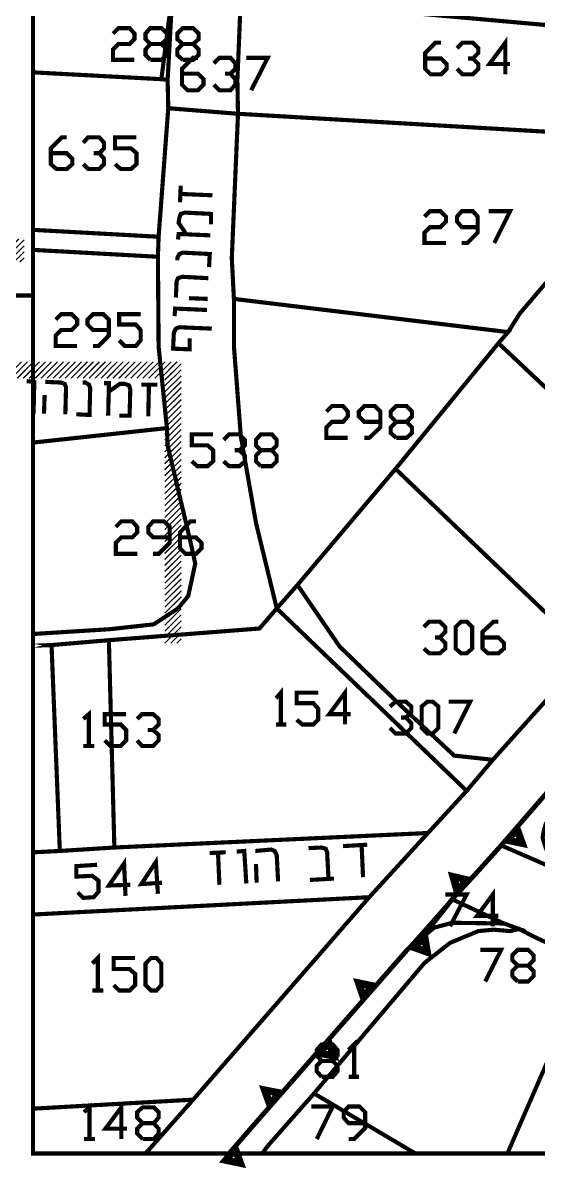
# Model space of a CAD drawing. Extents: x -6935 to 6681, y -4073 to 3778.
# Drawn here: x 3238 to 3969, y -1385 to 240 of the extents above; entities that cross this region are included whole.
import ezdxf

# ---------------------------------------------------------------- set-up
doc = ezdxf.new("R2010")
doc.units = 0
doc.header["$MEASUREMENT"] = 0
doc.layers.add('blue', color=160, linetype='Continuous', lineweight=0)

msp = doc.modelspace()

# ---------------------------------------------------------------- hatches: boundary and pattern name
at = {"layer": 'blue'}
h = msp.add_hatch(dxfattribs=at)
h.set_pattern_fill('JIS_LC_20', color=256, scale=0.3)
h.set_pattern_definition([(45, (438.5266, -4719.0173), (-4.2426407, 4.2426407), []), (45, (438.6466, -4719.0173), (-4.2426407, 4.2426407), [])])
h.paths.add_polyline_path([(2357, 579.7), (2489, 579.7), (2489, 602.7), (2346, 602.7), (2333, 602.7), (2333, 500.7), (2357, 500.7)])
h.paths.add_polyline_path([(2357, 387.7), (2333, 387.7), (2333, 164.7), (2357, 164.7)])
h.paths.add_polyline_path([(2357, 51.7), (2333, 51.7), (2333, -55.3), (2357, -55.3), (2357, -15.3)])
h.paths.add_polyline_path([(2356, -65.3), (2356, -55.3), (2333, -55.3), (2333, -155.3), (2356, -155.3)])
h.paths.add_polyline_path([(2437, -55.3), (2356, -55.3), (2356, -65.3), (2426, -65.3), (2437, -65.3)])
h.paths.add_polyline_path([(2715, 153.7), (2690, 153.7), (2690, -55.3), (2715, -55.3)])
h.paths.add_polyline_path([(2705, 472.7), (2692, 472.7), (2692, 288.7), (2705, 288.7)])
h.paths.add_polyline_path([(2715, 288.7), (2690, 288.7), (2690, 266.7), (2715, 266.7)])
h.paths.add_polyline_path([(2957.1, 147.9), (2997.1, 147.9), (2997.1, 195.9), (2985.1, 195.9), (2985.1, 196.9), (2974.3, 196.9), (2974.4, 191.9), (2910.4, 190.7), (2911.7, 123.7), (2911.7, 96.7), (2911.7, 69.7), (2911.7, 42.7), (2911.7, 15.7), (2911.7, -11.3), (2911.7, -67.3), (3196.7, -67.3), (3196.7, -99.3), (3239.7, -99.3), (3239.7, -67.3), (3212.7, -67.3), (3212.7, 0.9), (3169.1, 0.9), (3169.1, -18.1), (2957.1, -18.1)])
h.paths.add_polyline_path([(2991.7, 219.7), (2981.7, 219.7), (2981.7, 196.9), (2985.1, 196.9), (2985.1, 195.9), (2991.7, 195.9)])
h.paths.add_polyline_path([(2991.7, 369.7), (3188, 369.7), (3188, 379.7), (2991.7, 379.7), (2991.7, 384.7), (2981.7, 384.7), (2981.7, 369.7), (2981.7, 299.7), (2991.7, 299.7)])
h.paths.add_polyline_path([(3212.7, 211.9), (3189.7, 211.9), (3189.7, 195.9), (3053.1, 195.9), (3053.1, 147.9), (3169.1, 147.9), (3169.1, 74.9), (3212.7, 74.9)])
h.paths.add_polyline_path([(3212.7, 379.7), (3188, 379.7), (3188, 369.7), (3189.7, 369.7), (3189.7, 273.9), (3212.7, 273.9), (3212.7, 301.7)])
h.paths.add_polyline_path([(3212.7, 605.7), (3189.7, 605.7), (3115.7, 605.7), (3115.7, 582.7), (3189.7, 582.7), (3189.7, 492.7), (3212.7, 492.7)])
h.paths.add_polyline_path([(2931.7, 582.7), (3002.7, 582.7), (3002.7, 605.7), (2906, 605.7), (2906, 472.6), (2931.7, 472.6), (2931.7, 512.7, -0.014707), (2928.7, 513.1), (2928.7, 562.2), (2931.7, 562.5)])
h.paths.add_polyline_path([(2906, 488.7), (2855.5, 488.7), (2855.5, 472.7), (2906, 472.7)])
h.paths.add_polyline_path([(2765.5, 488.7), (2715, 488.7), (2715, 472.7), (2765.5, 472.7), (2765.5, 472.7)])
h.paths.add_polyline_path([(2715, 602.7), (2692, 602.7), (2602, 602.7), (2602, 579.7), (2692, 579.7), (2692, 472.7), (2715, 472.7)])
h.paths.add_polyline_path([(2366, -488.3), (2333, -488.3), (2333, -513.3), (2366, -513.3)])
h.paths.add_polyline_path([(2971.7, -488.3), (2951, -488.3), (2945, -488.3), (2945, -513.3), (2945, -617.3), (2945, -640.3), (2971.7, -640.3), (2971.7, -617.3)])
h.paths.add_polyline_path([(3303.7, -241.3), (3219.7, -241.3), (3219.7, -230.3), (3196.7, -230.3), (3196.7, -264.3), (3303.7, -264.3)])
h.paths.add_polyline_path([(3377.7, -241.3), (3303.7, -241.3), (3303.7, -264.3), (3377.7, -264.3)])
h.paths.add_polyline_path([(3462.7, -241.3), (3439.7, -241.3), (3377.7, -241.3), (3377.7, -264.3), (3439.7, -264.3), (3439.7, -640.3), (3462.7, -640.3)])

# ---------------------------------------------------------------- linework, layer by layer
at = {"color": 0, "const_width": 5.88}
for points in [[(6036.6, -1364.7), (6036.6, 799.1), (3252.3, 799.1), (3252.3, -1364.7), (6036.6, -1364.7)], [(6036.6, -1364.7), (6036.6, 799.1), (3252.3, 799.1), (3252.3, -1364.7), (6036.6, -1364.7)], [(3564, 405), (3570.9, 405.9), (3836.6, 392.2), (3980.7, 383.4), (4249.4, 367.7), (4260.1, 211.8), (3547.4, 275.5), (3564, 405)], [(3443.5, 158.9), (3434.6, 159.9), (3450.3, 282.4), (3443.5, 158.9)], [(3444.4, 118.7), (3443.5, 158.9), (3450.3, 282.4), (3547.4, 275.5), (3542.5, 158.9), (3543.4, 110.8), (3444.4, 118.7)], [(4260.1, 211.8), (4151.3, 75.5), (3543.4, 110.8), (3542.5, 158.9), (3547.4, 275.5), (4260.1, 211.8)], [(4022.9, -79.3), (3943.5, -172.5), (3926.8, -199), (3537.6, -151.9), (3534.6, -94.1), (3543.4, 110.8), (4151.3, 75.5), (4022.9, -79.3)], [(4320.9, -461.7), (4334.6, -469.6), (4681.7, -70.5), (4694.5, -67.6), (4710.1, -62.7), (4507.2, -296.1), (4348.4, -476.4), (3990.5, -884.3), (3980.7, -896), (3977.8, -904.9), (3975.8, -916.6), (3979.7, -929.4), (3986.6, -947), (4007.2, -966.6), (3917, -927.4), (4320.9, -461.7)], [(4303.3, -332.3), (4182.7, -468.6), (3913.1, -214.7), (3926.8, -199), (3943.5, -172.5), (4022.9, -79.3), (4303.3, -332.3)], [(3627.8, -557.8), (3598.4, -591.1), (3568.9, -469.6), (3547.4, -347), (3537.6, -218.6), (3537.6, -151.9), (3926.8, -199), (3913.1, -214.7), (3767, -393.1), (3627.8, -557.8)], [(4196.4, -478.4), (4040.5, -654.9), (3767, -393.1), (3913.1, -214.7), (4182.7, -468.6), (4196.4, -478.4)], [(3850.3, -800), (3773.8, -728.4), (3687.6, -645.1), (3627.8, -557.8), (3767, -393.1), (4040.5, -654.9), (3905.2, -805.9), (3850.3, -800)], [(3905.2, -805.9), (3868, -850), (3598.4, -591.1), (3627.8, -557.8), (3687.6, -645.1), (3773.8, -728.4), (3850.3, -800), (3905.2, -805.9)], [(3868, -850), (3813.1, -909.8), (3367.9, -930.4), (3360.1, -636.2), (3573.9, -619.6), (3598.4, -591.1), (3868, -850)], [(3860.1, -654.9), (3852.3, -648), (3852.3, -617.6), (3860.1, -609.8), (3868, -609.8), (3875.8, -617.6), (3875.8, -648), (3868, -654.9), (3860.1, -654.9)], [(3367.9, -930.4), (3290.5, -935.3), (3278.7, -643.1), (3360.1, -636.2), (3367.9, -930.4)], [(3252.3, -644.1), (3278.7, -643.1), (3252.3, -644.1)], [(3812.1, -768.6), (3804.2, -760.8), (3804.2, -730.3), (3812.1, -723.5), (3819.9, -723.5), (3827.8, -730.3), (3827.8, -760.8), (3819.9, -768.6), (3812.1, -768.6)], [(3921.9, -921.5), (3940.5, -900), (3950.3, -927.4), (3921.9, -921.5)], [(3939.5, -903.9), (3946.4, -924.5), (3925.8, -920.5), (3939.5, -903.9)], [(3938.5, -908.8), (3943.5, -921.5), (3929.7, -918.6), (3938.5, -908.8)], [(3937.6, -912.7), (3939.5, -918.6), (3934.7, -917.6), (3937.6, -912.7)], [(3873.9, -975.4), (3853.3, -996.1), (3845.4, -968.6), (3873.9, -975.4)], [(3854.3, -992.1), (3848.4, -971.6), (3868.9, -976.4), (3854.3, -992.1)], [(3856.2, -987.2), (3852.3, -974.5), (3865, -977.4), (3856.2, -987.2)], [(3857.2, -983.3), (3855.2, -978.4), (3860.1, -979.4), (3857.2, -983.3)], [(3847.4, -1003.9), (3920.9, -1038.2), (3847.4, -1037.2), (3821.9, -1044.1), (3783.7, -1075.5), (3802.3, -1054.9), (3847.4, -1003.9)], [(3787.6, -1072.5), (3810.1, -1053.9), (3815, -1082.3), (3787.6, -1072.5)], [(3808.2, -1057.8), (3812.1, -1079.4), (3792.5, -1071.5), (3808.2, -1057.8)], [(3807.2, -1062.7), (3809.1, -1075.5), (3796.4, -1070.6), (3807.2, -1062.7)], [(3805.2, -1066.6), (3806.2, -1071.5), (3801.3, -1070.6), (3805.2, -1066.6)], [(3419.9, -1133.3), (3412.1, -1125.5), (3412.1, -1095.1), (3419.9, -1087.2), (3427.8, -1087.2), (3434.6, -1095.1), (3434.6, -1125.5), (3427.8, -1133.3), (3419.9, -1133.3)], [(3739.5, -1125.5), (3720.9, -1148), (3711.1, -1119.6), (3739.5, -1125.5)], [(3721.9, -1143.1), (3715, -1122.5), (3735.6, -1127.4), (3721.9, -1143.1)], [(3721.9, -1138.2), (3717.9, -1126.4), (3730.7, -1128.4), (3721.9, -1138.2)], [(3722.9, -1134.3), (3721.9, -1129.4), (3726.8, -1130.4), (3722.9, -1134.3)], [(3654.3, -1223.5), (3672.9, -1201.9), (3682.7, -1229.4), (3654.3, -1223.5)], [(3671.9, -1205.9), (3678.8, -1226.5), (3658.2, -1221.5), (3671.9, -1205.9)], [(3671.9, -1210.8), (3675.8, -1223.5), (3663.1, -1220.6), (3671.9, -1210.8)], [(3670.9, -1214.7), (3671.9, -1220.6), (3667, -1218.6), (3670.9, -1214.7)], [(3607.2, -1277.4), (3587.6, -1299), (3577.7, -1271.5), (3607.2, -1277.4)], [(3588.5, -1295.1), (3581.7, -1274.5), (3602.3, -1279.4), (3588.5, -1295.1)], [(3589.5, -1290.2), (3584.6, -1277.4), (3598.4, -1280.4), (3589.5, -1290.2)], [(3590.5, -1286.3), (3588.5, -1280.4), (3593.4, -1282.3), (3590.5, -1286.3)], [(3521.9, -1375.5), (3540.5, -1353.9), (3550.3, -1381.4), (3521.9, -1375.5)], [(3539.5, -1357.8), (3546.4, -1378.4), (3525.8, -1374.5), (3539.5, -1357.8)], [(3538.6, -1362.7), (3543.4, -1375.5), (3529.7, -1372.5), (3538.6, -1362.7)], [(3537.6, -1366.7), (3539.5, -1372.5), (3534.6, -1371.5), (3537.6, -1366.7)]]:
    msp.add_lwpolyline(points, close=True, dxfattribs=at)
at = {"color": 0}
for points, const_width in [([(3530.7, -1364.7), (3561.1, -1329.4), (3783.7, -1075.5), (3805.2, -1057.8), (3818, -1041.2), (3847.4, -1003.9), (3881.7, -966.6), (3917, -927.4), (4320.9, -461.7), (4663.1, -77.4), (4681.7, -70.5), (4694.5, -67.6), (4710.1, -62.7), (5181.7, 95.2), (5366.1, 156.9), (5544.5, 215.7), (5702.3, 266.7), (5717.1, 271.6), (5731.7, 275.5), (6036.6, 799.1)], 6.86), ([(6036.6, 799.1), (5731.7, 275.5), (5717.1, 271.6), (5702.3, 266.7), (5544.5, 215.7), (5366.1, 156.9), (5181.7, 95.2), (4710.1, -62.7), (4694.5, -67.6), (4681.7, -70.5), (4663.1, -77.4), (4320.9, -461.7), (3917, -927.4), (3881.7, -966.6), (3847.4, -1003.9), (3802.3, -1054.9), (3783.7, -1075.5), (3561.1, -1329.4)], 5.88), ([(3479.7, -1288.2), (3729.7, -1000.9), (3813.1, -909.8), (3868, -850), (3905.2, -805.9), (4040.5, -654.9), (4196.4, -478.4), (4599.4, -32.3), (4691.5, 361.8), (4708.2, 429.5), (4750.4, 641.3)], 5.88), ([(4837.6, 627.5), (4663.1, -77.4), (4320.9, -461.7), (3917, -927.4)], 5.88), ([(3456.2, 409.9), (3450.3, 282.4), (3434.6, 159.9)], 5.88), ([(3561.1, -1329.4), (3783.7, -1075.5), (3802.3, -1054.9), (3847.4, -1003.9), (3881.7, -966.6), (3917, -927.4), (4320.9, -461.7), (4663.1, -77.4), (4681.7, -70.5), (4694.5, -67.6), (4710.1, -62.7), (5181.7, 95.2), (5366.1, 156.9), (5544.5, 215.7), (5702.3, 266.7), (5717.1, 271.6), (5731.7, 275.5), (6023.9, 370.6)], 5.88), ([(3366, 224.6), (3373.8, 232.4), (3389.5, 232.4), (3396.4, 224.6), (3396.4, 216.7), (3389.5, 209.9), (3373.8, 209.9), (3366, 202), (3366, 187.3), (3396.4, 187.3)], 5.88), ([(3418.9, 187.3), (3412.1, 194.2), (3412.1, 202), (3418.9, 209.9), (3434.6, 209.9), (3442.5, 216.7), (3442.5, 224.6), (3434.6, 232.4), (3418.9, 232.4), (3412.1, 224.6), (3412.1, 216.7), (3418.9, 209.9)], 5.88), ([(3465, 187.3), (3457.2, 194.2), (3457.2, 202), (3465, 209.9), (3479.7, 209.9), (3487.6, 216.7), (3487.6, 224.6), (3479.7, 232.4), (3465, 232.4), (3457.2, 224.6), (3457.2, 216.7), (3465, 209.9)], 5.88), ([(3434.6, 209.9), (3442.5, 202), (3442.5, 194.2), (3434.6, 187.3), (3418.9, 187.3)], 5.88), ([(3479.7, 209.9), (3487.6, 202), (3487.6, 194.2), (3479.7, 187.3), (3465, 187.3)], 5.88), ([(3809.1, 189.3), (3831.7, 189.3), (3839.5, 181.4), (3839.5, 174.6), (3831.7, 166.7), (3817, 166.7), (3809.1, 174.6), (3809.1, 197.1), (3823.8, 211.8), (3831.7, 211.8)], 5.88), ([(3854.3, 204), (3862.1, 211.8), (3876.8, 211.8), (3884.6, 204), (3884.6, 197.1), (3876.8, 189.3), (3869.9, 189.3)], 5.88), ([(3929.7, 181.4), (3900.3, 181.4), (3922.9, 211.8), (3922.9, 166.7)], 5.88), ([(3464, 167.7), (3486.6, 167.7), (3494.4, 159.9), (3494.4, 152), (3486.6, 144.2), (3471.9, 144.2), (3464, 152), (3464, 174.6), (3479.7, 190.3), (3486.6, 190.3)], 5.88), ([(3509.1, 182.4), (3517, 190.3), (3532.7, 190.3), (3539.5, 182.4), (3539.5, 174.6), (3532.7, 167.7), (3524.8, 167.7)], 5.88), ([(3555.2, 190.3), (3585.6, 190.3), (3562.1, 144.2)], 5.88), ([(3876.8, 189.3), (3884.6, 181.4), (3884.6, 174.6), (3876.8, 166.7), (3862.1, 166.7), (3854.3, 174.6)], 5.88), ([(3434.6, 159.9), (3252.3, 169.6)], 5.88), ([(3252.3, 169.6), (3434.6, 159.9)], 5.88), ([(3434.6, 159.9), (3443.5, 158.9), (3444.4, 118.7), (3430.7, -63.7)], 5.88), ([(3532.7, 167.7), (3539.5, 159.9), (3539.5, 152), (3532.7, 144.2), (3517, 144.2), (3509.1, 152)], 5.88), ([(3458.2, -591.1), (3472.8, -573.5), (3482.7, -527.4), (3475.8, -496), (3443.5, -359.8), (3442.5, -335.2), (3430.7, -219.6), (3429.7, -92.1), (3430.7, -63.7), (3444.4, 118.7), (3543.4, 110.8), (3534.6, -94.1), (3537.6, -151.9), (3537.6, -218.6), (3547.4, -347), (3568.9, -469.6), (3598.4, -591.1), (3573.9, -619.6), (3360.1, -636.2), (3278.7, -643.1)], 5.88), ([(3277.8, 54.9), (3300.3, 54.9), (3308.1, 47.1), (3308.1, 39.3), (3300.3, 32.4), (3285.6, 32.4), (3277.8, 39.3), (3277.8, 61.8), (3293.5, 77.5), (3300.3, 77.5)], 5.88), ([(3323.8, 69.7), (3330.7, 77.5), (3346.4, 77.5), (3353.3, 69.7), (3353.3, 61.8), (3346.4, 54.9), (3338.5, 54.9)], 5.88), ([(3368.9, 39.3), (3376.8, 32.4), (3391.5, 32.4), (3399.3, 39.3), (3399.3, 54.9), (3391.5, 61.8), (3368.9, 61.8), (3368.9, 77.5), (3399.3, 77.5)], 5.88), ([(3346.4, 54.9), (3353.3, 47.1), (3353.3, 39.3), (3346.4, 32.4), (3330.7, 32.4), (3323.8, 39.3)], 5.88), ([(3461.1, -14.7), (3462.1, 8.9)], 5.88), ([(3461.1, -2.9), (3507.2, -4.9)], 5.88), ([(3505.2, -46), (3505.2, -31.3), (3468, -29.4), (3462.1, -31.3), (3460.1, -37.2), (3459.1, -44), (3469.9, -59.8)], 5.88), ([(3808.2, -35.2), (3816, -27.4), (3830.7, -27.4), (3838.6, -35.2), (3838.6, -42.1), (3830.7, -50), (3816, -50), (3808.2, -57.8), (3808.2, -72.5), (3838.6, -72.5)], 5.88), ([(3861.1, -72.5), (3868.9, -72.5), (3883.7, -57.8), (3883.7, -35.2), (3876.8, -27.4), (3861.1, -27.4), (3854.3, -35.2), (3854.3, -42.1), (3861.1, -50), (3883.7, -50)], 5.88), ([(3899.4, -27.4), (3929.7, -27.4), (3907.2, -72.5)], 5.88), ([(3252.3, -53.9), (3430.7, -63.7)], 5.88), ([(3430.7, -63.7), (3252.3, -53.9)], 5.88), ([(3430.7, -63.7), (3429.7, -92.1)], 5.88), ([(3458.2, -67.6), (3459.1, -59.8), (3504.2, -61.7)], 5.88), ([(3252.3, -82.3), (3429.7, -92.1)], 5.88), ([(3429.7, -92.1), (3252.3, -82.3)], 5.88), ([(3429.7, -92.1), (3430.7, -219.6), (3442.5, -335.2)], 5.88), ([(3502.3, -106.8), (3503.3, -88.2), (3465, -86.2), (3460.1, -88.2), (3457.2, -94.1), (3457.2, -97)], 5.88), ([(3501.3, -122.5), (3464, -120.5), (3458.2, -122.5), (3456.2, -127.4), (3455.2, -149.9)], 5.88), ([(3252.3, -147), (3050.3, -147)], 5.88), ([(3500.3, -151.9), (3473.8, -150.9)], 5.88), ([(3284.6, -181.3), (3292.5, -173.5), (3307.2, -173.5), (3315, -181.3), (3315, -188.2), (3307.2, -196), (3292.5, -196), (3284.6, -203.9), (3284.6, -218.6), (3315, -218.6)], 5.88), ([(3337.6, -218.6), (3345.4, -218.6), (3360.1, -203.9), (3360.1, -181.3), (3352.3, -173.5), (3337.6, -173.5), (3329.7, -181.3), (3329.7, -188.2), (3337.6, -196), (3360.1, -196)], 5.88), ([(3374.8, -210.7), (3382.7, -218.6), (3398.4, -218.6), (3405.2, -210.7), (3405.2, -196), (3398.4, -188.2), (3374.8, -188.2), (3374.8, -173.5), (3405.2, -173.5)], 5.88), ([(3453.3, -176.4), (3454.2, -165.6), (3499.3, -167.6)], 5.88), ([(3506.2, -194.1), (3460.1, -192.1), (3455.2, -194.1), (3452.3, -200), (3451.3, -222.5), (3474.8, -223.5), (3474.8, -207.8)], 5.88), ([(3243.4, -268.6), (3254.2, -269.6), (3253.2, -314.7)], 5.88), ([(3298.3, -315.6), (3299.3, -277.4), (3297.4, -272.5), (3292.5, -270.6), (3269.9, -269.6)], 5.88), ([(3314, -315.6), (3332.6, -316.6), (3333.6, -278.4), (3331.7, -273.5), (3326.8, -270.6), (3322.8, -270.6)], 5.88), ([(3353.3, -271.5), (3360.1, -271.5), (3359.1, -317.6)], 5.88), ([(3374.8, -317.6), (3389.5, -317.6), (3390.5, -280.3), (3388.6, -274.5), (3382.7, -272.5), (3375.8, -272.5), (3360.1, -283.3)], 5.88), ([(3406.2, -273.5), (3428.7, -273.5)], 5.88), ([(3417, -273.5), (3416, -318.6)], 5.88), ([(3268, -314.7), (3268.9, -288.2)], 5.88), ([(3668.9, -311.7), (3676.8, -303.9), (3692.5, -303.9), (3699.3, -311.7), (3699.3, -318.6), (3692.5, -326.4), (3676.8, -326.4), (3668.9, -334.3), (3668.9, -349), (3699.3, -349)], 5.88), ([(3722.9, -349), (3729.7, -349), (3745.4, -334.3), (3745.4, -311.7), (3737.6, -303.9), (3722.9, -303.9), (3715, -311.7), (3715, -318.6), (3722.9, -326.4), (3745.4, -326.4)], 5.88), ([(3768, -349), (3760.1, -342.1), (3760.1, -334.3), (3768, -326.4), (3782.7, -326.4), (3790.5, -318.6), (3790.5, -311.7), (3782.7, -303.9), (3768, -303.9), (3760.1, -311.7), (3760.1, -318.6), (3768, -326.4)], 5.88), ([(3782.7, -326.4), (3790.5, -334.3), (3790.5, -342.1), (3782.7, -349), (3768, -349)], 5.88), ([(3442.5, -335.2), (3252.3, -355.8)], 5.88), ([(3252.3, -355.8), (3442.5, -335.2)], 5.88), ([(3442.5, -335.2), (3443.5, -359.8), (3475.8, -496), (3482.7, -527.4), (3472.8, -573.5), (3458.2, -591.1)], 5.88), ([(3477.8, -382.3), (3485.6, -389.2), (3500.3, -389.2), (3508.1, -382.3), (3508.1, -366.6), (3500.3, -359.8), (3477.8, -359.8), (3477.8, -344.1), (3508.1, -344.1)], 5.88), ([(3522.9, -351.9), (3530.7, -344.1), (3545.4, -344.1), (3553.2, -351.9), (3553.2, -359.8), (3545.4, -366.6), (3538.6, -366.6)], 5.88), ([(3575.8, -389.2), (3568.9, -382.3), (3568.9, -374.5), (3575.8, -366.6), (3591.5, -366.6), (3598.4, -359.8), (3598.4, -351.9), (3591.5, -344.1), (3575.8, -344.1), (3568.9, -351.9), (3568.9, -359.8), (3575.8, -366.6)], 5.88), ([(3545.4, -366.6), (3553.2, -374.5), (3553.2, -382.3), (3545.4, -389.2), (3530.7, -389.2), (3522.9, -382.3)], 5.88), ([(3591.5, -366.6), (3598.4, -374.5), (3598.4, -382.3), (3591.5, -389.2), (3575.8, -389.2)], 5.88), ([(3369.9, -475.4), (3377.8, -467.6), (3393.4, -467.6), (3400.3, -475.4), (3400.3, -483.3), (3393.4, -490.2), (3377.8, -490.2), (3369.9, -498), (3369.9, -513.7), (3400.3, -513.7)], 5.88), ([(3422.9, -513.7), (3430.7, -513.7), (3446.4, -498), (3446.4, -475.4), (3438.5, -467.6), (3422.9, -467.6), (3416, -475.4), (3416, -483.3), (3422.9, -490.2), (3446.4, -490.2)], 5.88), ([(3461.1, -490.2), (3483.6, -490.2), (3491.5, -498), (3491.5, -505.9), (3483.6, -513.7), (3469, -513.7), (3461.1, -505.9), (3461.1, -483.3), (3475.8, -467.6), (3483.6, -467.6)], 5.88), ([(3361.1, -620.6), (3423.8, -613.7), (3458.2, -591.1)], 5.88), ([(3458.2, -591.1), (3423.8, -613.7), (3361.1, -620.6)], 5.88), ([(3807.2, -617.6), (3815, -609.8), (3829.8, -609.8), (3837.6, -617.6), (3837.6, -624.5), (3829.8, -632.3), (3822.9, -632.3)], 5.88), ([(3890.5, -632.3), (3913.1, -632.3), (3920.9, -640.2), (3920.9, -648), (3913.1, -654.9), (3898.4, -654.9), (3890.5, -648), (3890.5, -624.5), (3906.2, -609.8), (3913.1, -609.8)], 5.88), ([(3252.3, -627.4), (3361.1, -620.6)], 5.88), ([(3361.1, -620.6), (3252.3, -627.4)], 5.88), ([(3829.8, -632.3), (3837.6, -640.2), (3837.6, -648), (3829.8, -654.9), (3815, -654.9), (3807.2, -648)], 5.88), ([(3278.7, -643.1), (3290.5, -935.3)], 5.88), ([(3597.4, -718.6), (3604.2, -710.7), (3604.2, -755.8)], 5.88), ([(3626.8, -749), (3634.6, -755.8), (3650.3, -755.8), (3657.2, -749), (3657.2, -733.3), (3650.3, -725.5), (3626.8, -725.5), (3626.8, -710.7), (3657.2, -710.7)], 5.88), ([(3703.3, -741.1), (3672.9, -741.1), (3695.4, -710.7), (3695.4, -755.8)], 5.88), ([(3759.1, -730.3), (3767, -723.5), (3781.7, -723.5), (3789.5, -730.3), (3789.5, -738.2), (3781.7, -746), (3774.8, -746)], 5.88), ([(3842.5, -723.5), (3872.9, -723.5), (3850.3, -768.6)], 5.88), ([(3323.8, -748), (3331.7, -741.1), (3331.7, -786.3)], 5.88), ([(3354.2, -778.4), (3362.1, -786.3), (3376.8, -786.3), (3384.6, -778.4), (3384.6, -763.7), (3376.8, -755.8), (3354.2, -755.8), (3354.2, -741.1), (3384.6, -741.1)], 5.88), ([(3400.3, -748), (3407.2, -741.1), (3422.9, -741.1), (3430.7, -748), (3430.7, -755.8), (3422.9, -763.7), (3415, -763.7)], 5.88), ([(3781.7, -746), (3789.5, -753.9), (3789.5, -760.8), (3781.7, -768.6), (3767, -768.6), (3759.1, -760.8)], 5.88), ([(3422.9, -763.7), (3430.7, -770.6), (3430.7, -778.4), (3422.9, -786.3), (3407.2, -786.3), (3400.3, -778.4)], 5.88), ([(3597.4, -755.8), (3612.1, -755.8)], 5.88), ([(3323.8, -786.3), (3339.5, -786.3)], 5.88), ([(3290.5, -935.3), (3367.9, -930.4), (3813.1, -909.8), (3729.7, -1000.9)], 5.88), ([(3917, -927.4), (3881.7, -966.6), (3847.4, -1003.9), (3802.3, -1054.9), (3783.7, -1075.5), (3561.1, -1329.4)], 5.88), ([(3692.5, -928.4), (3726.8, -926.4)], 5.88), ([(3718.9, -927.4), (3720.9, -972.5)], 5.88), ([(5029.8, -1101), (4499.4, -1185.3), (4461.1, -1281.4), (4043.4, -1094.1), (3963.1, -1056.8), (3942.5, -1046), (3920.9, -1038.2), (3847.4, -1003.9), (3881.7, -966.6), (3917, -927.4), (4007.2, -966.6), (4313.1, -1101), (4366, -1126.4), (4438.6, -1111.8), (4572.9, -1095.1), (4801.3, -1056.8), (4858.2, -1048), (5117, -1009.8)], 5.88), ([(3290.5, -935.3), (3252.3, -937.2)], 5.88), ([(3252.3, -937.2), (3290.5, -935.3)], 5.88), ([(3435.6, -980.4), (3406.2, -982.3), (3426.8, -950.9), (3429.7, -996.1)], 5.88), ([(3503.3, -938.2), (3525.8, -937.2)], 5.88), ([(3515, -937.2), (3517, -983.3)], 5.88), ([(3541.5, -936.3), (3552.3, -935.3), (3555.2, -981.4)], 5.88), ([(3600.3, -978.4), (3598.4, -941.1), (3595.4, -935.3), (3590.5, -933.3), (3568, -935.3)], 5.88), ([(3671.9, -975.4), (3669.9, -937.2), (3668, -932.3), (3662.1, -930.4), (3643.5, -931.3)], 5.88), ([(3316, -994.1), (3323.8, -1001.9), (3338.5, -1000.9), (3345.4, -993.1), (3345.4, -977.4), (3336.6, -970.6), (3314, -971.6), (3314, -956.8), (3343.4, -954.9)], 5.88), ([(3390.5, -983.3), (3360.1, -984.3), (3381.7, -952.9), (3383.7, -999)], 5.88), ([(3569.9, -980.4), (3568.9, -953.9)], 5.88), ([(3645.4, -976.4), (3679.7, -974.5)], 5.88), ([(3913.1, -1027.4), (3882.7, -1027.4), (3905.2, -997), (3905.2, -1042.1)], 5.88), ([(3729.7, -1000.9), (3252.3, -1025.5)], 5.88), ([(3252.3, -1025.5), (3729.7, -1000.9)], 5.88), ([(3729.7, -1000.9), (3479.7, -1288.2)], 5.88), ([(3837.6, -997), (3868, -997), (3844.4, -1042.1)], 5.88), ([(3561.1, -1329.4), (3783.7, -1075.5), (3821.9, -1044.1), (3847.4, -1037.2), (3920.9, -1038.2), (3942.5, -1046), (3929.7, -1049), (3906.2, -1047), (3884.6, -1049), (3844.4, -1065.7), (3808.2, -1094.1), (3651.3, -1279.4), (3585.6, -1353.9)], 5.88), ([(3651.3, -1279.4), (3808.2, -1094.1), (3844.4, -1065.7), (3884.6, -1049), (3906.2, -1047), (3929.7, -1049), (3942.5, -1046), (3963.1, -1056.8), (4043.4, -1094.1)], 5.88), ([(3887.6, -1075.5), (3917, -1075.5), (3894.4, -1120.6)], 5.88), ([(3940.5, -1120.6), (3932.7, -1112.7), (3932.7, -1105.8), (3940.5, -1098), (3955.2, -1098), (3963.1, -1090.2), (3963.1, -1083.3), (3955.2, -1075.5), (3940.5, -1075.5), (3932.7, -1083.3), (3932.7, -1090.2), (3940.5, -1098)], 5.88), ([(3336.6, -1095.1), (3344.4, -1087.2), (3344.4, -1133.3)], 5.88), ([(3367, -1125.5), (3374.8, -1133.3), (3389.5, -1133.3), (3397.4, -1125.5), (3397.4, -1109.8), (3389.5, -1102.9), (3367, -1102.9), (3367, -1087.2), (3397.4, -1087.2)], 5.88), ([(3925.8, -1364.7), (4043.4, -1094.1)], 5.88), ([(4043.4, -1094.1), (3925.8, -1364.7)], 5.88), ([(3955.2, -1098), (3963.1, -1105.8), (3963.1, -1112.7), (3955.2, -1120.6), (3940.5, -1120.6)], 5.88), ([(3336.6, -1133.3), (3352.3, -1133.3)], 5.88), ([(3662.1, -1255.8), (3655.2, -1248), (3655.2, -1240.2), (3662.1, -1233.3), (3677.8, -1233.3), (3684.6, -1225.5), (3684.6, -1217.6), (3677.8, -1209.8), (3662.1, -1209.8), (3655.2, -1217.6), (3655.2, -1225.5), (3662.1, -1233.3)], 5.88), ([(3700.3, -1217.6), (3708.2, -1209.8), (3708.2, -1255.8)], 5.88), ([(3677.8, -1233.3), (3684.6, -1240.2), (3684.6, -1248), (3677.8, -1255.8), (3662.1, -1255.8)], 5.88), ([(3700.3, -1255.8), (3715, -1255.8)], 5.88), ([(3585.6, -1353.9), (3651.3, -1279.4)], 5.88), ([(3651.3, -1279.4), (3795.4, -1364.7)], 5.88), ([(3795.4, -1364.7), (3651.3, -1279.4)], 5.88), ([(3252.3, -1301), (3479.7, -1288.2), (3412.1, -1364.7)], 5.88), ([(3479.7, -1288.2), (3252.3, -1301)], 5.88), ([(3324.8, -1305.9), (3332.6, -1299), (3332.6, -1344.1)], 5.88), ([(3385.6, -1329.4), (3355.2, -1329.4), (3377.8, -1299), (3377.8, -1344.1)], 5.88), ([(3408.2, -1344.1), (3400.3, -1336.2), (3400.3, -1329.4), (3408.2, -1321.6), (3423.8, -1321.6), (3430.7, -1313.7), (3430.7, -1305.9), (3423.8, -1299), (3408.2, -1299), (3400.3, -1305.9), (3400.3, -1313.7), (3408.2, -1321.6)], 5.88), ([(3412.1, -1364.7), (3479.7, -1288.2)], 5.88), ([(3647.4, -1298), (3677.8, -1298), (3655.2, -1344.1)], 5.88), ([(3700.3, -1344.1), (3708.2, -1344.1), (3723.9, -1328.4), (3723.9, -1305.9), (3716, -1298), (3700.3, -1298), (3693.4, -1305.9), (3693.4, -1313.7), (3700.3, -1321.6), (3723.9, -1321.6)], 5.88), ([(3423.8, -1321.6), (3430.7, -1329.4), (3430.7, -1336.2), (3423.8, -1344.1), (3408.2, -1344.1)], 5.88), ([(3530.7, -1364.7), (3561.1, -1329.4)], 5.88), ([(3530.7, -1364.7), (3561.1, -1329.4)], 5.88), ([(3561.1, -1329.4), (3530.7, -1364.7)], 5.88), ([(3561.1, -1329.4), (3530.7, -1364.7)], 5.88), ([(3324.8, -1344.1), (3340.5, -1344.1)], 5.88), ([(3585.6, -1353.9), (3577.7, -1364.7)], 5.88), ([(3577.7, -1364.7), (3585.6, -1353.9)], 5.88)]:
    msp.add_lwpolyline(points, dxfattribs=dict(at, const_width=const_width))

doc.saveas('drawing.dxf')
